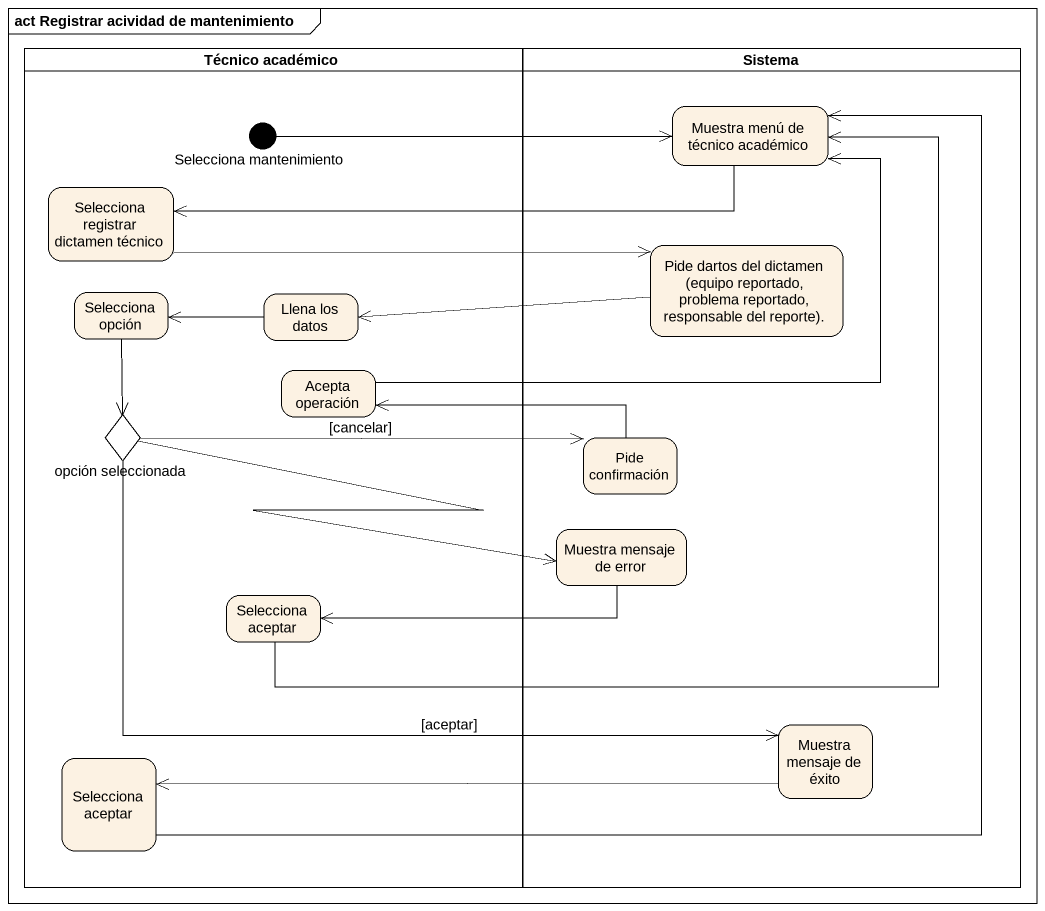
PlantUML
@startuml
mainframe act Registrar acividad de mantenimiento
hide empty description
state "Técnico académico" as Técnico_académico <<partition>> {
  state "Selecciona mantenimiento" as Selecciona_mantenimiento <<start>>
  state "Selecciona registrar dictamen técnico" as Selecciona_registrar
  state "Selecciona opción" as Selecciona_opción
  state "Llena los datos" as Llena_los_datos
  state "Acepta operación" as Acepta_operación
  state "opción seleccionada" as opción_seleccionada <<choice>>
  state "Selecciona aceptar" as Selecciona_aceptar
  state "Selecciona aceptar" as Selecciona_aceptar_2
}
state Sistema <<partition>> {
  state "Muestra menú de técnico académico" as Muestra_menú_de_técnico
  state "Pide dartos del dictamen (equipo reportado, problema reportado, responsable del reporte)." as Pide_dartos_del_dictamen
  state "Pide confirmación" as Pide_confirmación
  state "Muestra mensaje de error" as Muestra_mensaje_de_error
  state "Muestra mensaje de éxito" as Muestra_mensaje_de_éxito
}
Selecciona_mantenimiento -right-> Muestra_menú_de_técnico
Muestra_menú_de_técnico -left-> Selecciona_registrar
Selecciona_registrar -right-> Pide_dartos_del_dictamen
Pide_dartos_del_dictamen -left-> Llena_los_datos
Selecciona_opción --> opción_seleccionada
Llena_los_datos -left-> Selecciona_opción
Acepta_operación -up-> Muestra_menú_de_técnico
opción_seleccionada -right-> Pide_confirmación : [cancelar]
opción_seleccionada -right-> Muestra_mensaje_de_error
opción_seleccionada -right-> Muestra_mensaje_de_éxito : [aceptar]
Pide_confirmación -left-> Acepta_operación
Muestra_mensaje_de_error -left-> Selecciona_aceptar
Selecciona_aceptar -up-> Muestra_menú_de_técnico
Selecciona_aceptar_2 -up-> Muestra_menú_de_técnico
Muestra_mensaje_de_éxito -left-> Selecciona_aceptar_2
@enduml
